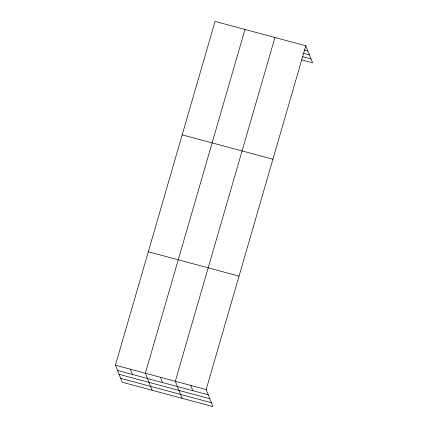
<?xml version="1.0" encoding="UTF-8"?>
<svg xmlns="http://www.w3.org/2000/svg" width="428" height="428" viewBox="0 0 428 428"><rect width="100%" height="100%" fill="white"/><g stroke="black" fill="none" stroke-linecap="round" stroke-linejoin="round"><path stroke-width="0.64" d="M305.795 45.785L206.168 389.571L212.946 406.6L122.205 382.215L115.426 365.186L215.054 21.4L305.795 45.785L312.574 62.814L301.649 59.877M244.998 29.446L145.37 373.232L152.149 390.261M274.947 37.493L175.314 381.278L182.093 398.308M304.03 50.006L307.887 51.039M303.008 53.2L309.433 54.923M302.671 56.683L311.028 58.93M182.178 134.852L272.92 159.232M148.302 251.739L239.043 276.124M115.426 365.186L206.168 389.571M117.518 370.445L208.259 394.825M119.064 374.329L209.806 398.714M120.659 378.331L211.4 402.716M190.744 385.425L192.835 390.684M160.345 377.255L162.437 382.514M130.401 369.209L132.493 374.468"/></g></svg>
